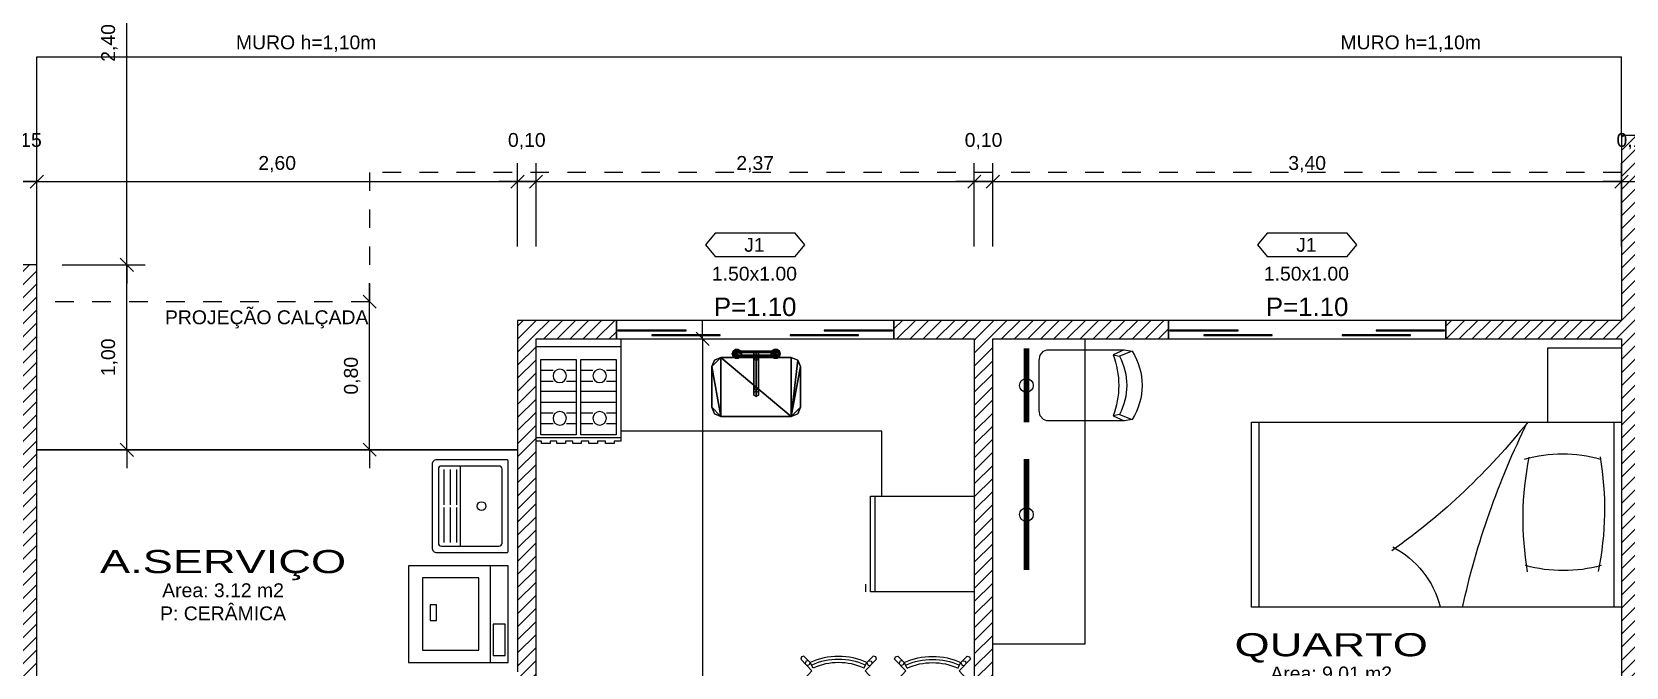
# Model space of a CAD drawing. Header units: metres. Extents: x 49 to 320, y -91 to 27.
# Drawn here: x 153.63 to 162.25, y 11.31 to 14.75 of the extents above; entities that cross this region are included whole.
import ezdxf
from ezdxf.enums import TextEntityAlignment as Align

# ---------------------------------------------------------------- set-up
doc = ezdxf.new("R2010")
doc.units = ezdxf.units.M
doc.header["$LTSCALE"] = 0.2
doc.linetypes.add('DASHED', pattern=[0.75, 0.5, -0.25])
for name, color, linetype in [('ARQ-___-___-CTA', 240, 'Continuous'), ('ARQ-___-___-LEG', 3, 'Continuous'), ('ARQ-___-___-TXT', 4, 'Continuous'), ('ARQ-___-___-VST', 9, 'Continuous'), ('ARQ-ALV', 6, 'Continuous'), ('ARQ-ALV-___-HTC', 13, 'Continuous'), ('ARQ-CXO', 2, 'Continuous'), ('ARQ-DVI', 1, 'Continuous'), ('ARQ-EQP', 24, 'Continuous'), ('ARQ-EQP-___-INT', 7, 'Continuous'), ('ARQ-MOB-___-INT', 7, 'Continuous'), ('ARQ-PIS', 2, 'Continuous')]:
    doc.layers.add(name, color=color, linetype=linetype)
doc.styles.add('REGUA100', font='arial.ttf')
doc.styles.add('REGUA60', font='arial.ttf')
doc.styles.add('REGUA80', font='arial.ttf')
doc.dimstyles.new('Active3D', dxfattribs={"dimtxt": 1.5, "dimasz": 0.01, "dimexe": 2, "dimexo": 3, "dimgap": 0.98, "dimtad": 1, "dimlfac": -1, "dimrnd": 0.005, "dimzin": 0, "dimtxsty": 'REGUA60', "dimblk": 'COTATR', "dimcen": 4, "dimdle": 4, "dimclrt": 2, "dimadec": 0, "dimazin": 0, "dimtfac": 1, "dimtmove": 2, "dimatfit": 2, "dimfxl": 1, "dimarcsym": 0})
pattern_1 = [(45, (187.28258, -1), (-0.03535534, 0.03535534), [])]

# ---------------------------------------------------------------- blocks, each defined once
blk = doc.blocks.new('EQLAV1_2')
at = {"color": 0}
blk.add_lwpolyline([(30.8, -10), (-30.8, -10), (-30.8, -73.5), (30.8, -73.5)], close=True, dxfattribs=at)
at = {"layer": 'ARQ-EQP-___-INT'}
blk.add_line((30.8, -21.3), (-30.8, -21.3), dxfattribs=at)
for points in [[(6.4, -19.6), (26.4, -19.6), (26.4, -12.1), (6.4, -12.1)], [(22.9, -64.6), (22.9, -28.8), (-23, -28.8), (-23, -64.6)], [(4, -59.7), (4, -55.7), (-6, -55.7), (-6, -59.7)]]:
    blk.add_lwpolyline(points, close=True, dxfattribs=at)
blk = doc.blocks.new('SAT13S_2')
at = {"layer": 'ARQ-EQP', "color": 0, "linetype": 'ByBlock'}
blk.add_lwpolyline([(-26.5, -48.5), (26.5, -48.5, 0.414214), (29.5, -45.5), (29.5, -1, 0.414214), (28.5, 0), (-28.5, 0, 0.414214), (-29.5, -1), (-29.5, -45.5, 0.414214)], format="xyb", close=True, dxfattribs=at)
at = {"layer": 'ARQ-EQP-___-INT'}
for points in [[(25.5, -27.7), (25.5, -6, 0.414214), (23.5, -4), (-23.5, -4, 0.414214), (-25.5, -6), (-25.5, -27.7)], [(-25.5, -27.8), (-25.5, -29.7, 0.414214), (-24.5, -30.6), (-23.2, -30.6), (23.1, -30.6), (24.5, -30.6, 0.414214), (25.5, -29.7), (25.5, -27.8)], [(-25.5, -30.5), (-25.5, -42.5, 0.414214), (-23.5, -44.5)], [(-23.5, -44.5), (23.5, -44.5, 0.414214), (25.5, -42.5), (25.5, -30.5, 0.414214)], [(-23.2, -33), (-0.9, -33, 0.414214)], [(-23.2, -37), (-0.9, -37, 0.414214)], [(0.8, -33), (23.1, -33, 0.414214)], [(0.8, -37), (23.1, -37, 0.414214)], [(-23.2, -41), (-0.9, -41, 0.414214)], [(0.8, -41), (23.1, -41, 0.414214)]]:
    blk.add_lwpolyline(points, format="xyb", dxfattribs=at)
blk.add_circle((0, -17), 2.8, dxfattribs=at)
blk = doc.blocks.new('MCCUB1_3')
at = {"color": 254}
mesh = blk.add_polyface(dxfattribs=at)
corners = [(-1.37, -30.51, 100.3), (-1.37, -30.51, 95.49), (-0.07, -31.26, 95.49), (-0.07, -31.26, 100.61), (-1.37, -29.01, 99.68), (-1.37, -29.01, 95.49), (-0.07, -28.26, 99.37), (-0.07, -28.26, 95.49), (1.23, -29.01, 99.68), (1.23, -29.01, 95.49), (1.23, -30.51, 100.3), (1.23, -30.51, 95.49), (-1.37, -27.24, 103.57), (-0.07, -27.55, 104.32), (-1.37, -26.62, 102.07), (-0.07, -26.31, 101.32), (1.23, -26.62, 102.07), (1.23, -27.24, 103.57), (-1.37, -10.62, 103.57), (-0.07, -10.31, 104.32), (-1.37, -11.24, 102.07), (-0.07, -11.55, 101.32), (1.23, -11.24, 102.07), (1.23, -10.62, 103.57), (-1.37, -7.57, 100.52), (-0.07, -7.04, 101.05), (-1.37, -8.63, 99.46), (-0.07, -9.16, 98.93), (1.23, -8.63, 99.46), (1.23, -7.57, 100.52), (-12.07, -6.6, 99.98), (-12.07, -7.35, 101.29), (11.93, -7.35, 101.29), (11.93, -6.6, 99.98), (-12.07, -7.36, 98.69), (11.93, -7.36, 98.69), (-12.07, -8.86, 98.7), (11.93, -8.86, 98.7), (-12.07, -9.6, 100), (11.93, -9.6, 100), (-12.07, -8.85, 101.29), (11.93, -8.85, 101.29), (12.46, -6.63, 106.88), (11.21, -5.72, 106.88), (9.67, -5.72, 106.88), (8.42, -6.62, 106.88), (7.93, -8.09, 106.88), (8.4, -9.56, 106.88), (9.64, -10.47, 106.88), (12.44, -9.59, 106.88), (11.19, -10.48, 106.88), (12.93, -8.12, 106.88), (12.46, -6.63, 101.88), (11.21, -5.72, 101.88), (9.67, -5.72, 101.88), (8.42, -6.62, 101.88), (7.93, -8.09, 101.88), (8.4, -9.56, 101.88), (9.64, -10.47, 101.88), (11.19, -10.48, 101.88), (12.44, -9.59, 101.88), (12.93, -8.12, 101.88), (-8.07, -8.12, 101.88), (-8.54, -6.63, 101.88), (-8.54, -6.63, 106.88), (-8.07, -8.12, 106.88), (-8.56, -9.59, 101.88), (-8.56, -9.59, 106.88), (-9.81, -10.48, 101.88), (-9.81, -10.48, 106.88), (-11.36, -10.47, 101.88), (-11.36, -10.47, 106.88), (-12.6, -9.56, 101.88), (-12.6, -9.56, 106.88), (-13.07, -8.09, 101.88), (-13.07, -8.09, 106.88), (-12.58, -6.62, 101.88), (-12.58, -6.62, 106.88), (-11.33, -5.72, 101.88), (-11.33, -5.72, 106.88), (-9.79, -5.72, 101.88), (-9.79, -5.72, 106.88)]
mesh.append_faces([[corners[k] for k in face] for face in [(30, 31, 32, 33), (34, 30, 33, 35), (36, 34, 35, 37), (38, 36, 37, 39), (40, 38, 39, 41), (31, 40, 41, 32), (52, 53, 43, 42), (53, 54, 44, 43), (54, 55, 45, 44), (55, 56, 46, 45), (56, 57, 47, 46), (57, 58, 48, 47), (58, 59, 50, 48), (59, 60, 49, 50), (60, 61, 51, 49), (61, 52, 42, 51), (62, 63, 64, 65), (66, 62, 65, 67), (68, 66, 67, 69), (70, 68, 69, 71), (72, 70, 71, 73), (74, 72, 73, 75), (76, 74, 75, 77), (78, 76, 77, 79), (80, 78, 79, 81), (63, 80, 81, 64)]], dxfattribs={"color": 254})
mesh.append_faces([[corners[k] for k in face] for face in [(32, 37, 35, 33), (49, 48, 50), (42, 49, 51), (64, 67, 65), (67, 71, 69)]], dxfattribs={"vtx0": -1, "color": 254})
mesh.append_faces([[corners[k] for k in face] for face in [(32, 39, 37), (42, 44, 45), (42, 45, 46), (42, 46, 47), (42, 47, 48), (64, 73, 71), (64, 75, 73), (64, 77, 75), (64, 79, 77)]], dxfattribs={"vtx0": -1, "vtx2": -1, "color": 254})
mesh.append_faces([[corners[k] for k in face] for face in [(24, 18, 19, 25), (26, 20, 18, 24), (27, 21, 20, 26), (28, 22, 21, 27), (29, 23, 22, 28), (25, 19, 23, 29)]], dxfattribs={"vtx1": -1, "color": 254})
mesh.append_faces([[corners[k] for k in face] for face in [(36, 38, 31)]], dxfattribs={"vtx1": -1, "vtx2": -1, "color": 254})
mesh.append_faces([[corners[k] for k in face] for face in [(12, 0, 3, 13), (14, 4, 0, 12), (15, 6, 4, 14), (16, 8, 6, 15), (17, 10, 8, 16), (13, 3, 10, 17), (18, 12, 13, 19), (20, 14, 12, 18), (21, 15, 14, 20), (22, 16, 15, 21), (23, 17, 16, 22), (19, 13, 17, 23)]], dxfattribs={"vtx1": -1, "vtx3": -1, "color": 254})
mesh.append_faces([[corners[k] for k in face] for face in [(32, 41, 39), (30, 34, 36, 31), (38, 40, 31), (42, 43, 44), (64, 81, 79)]], dxfattribs={"vtx2": -1, "color": 254})
mesh.append_faces([[corners[k] for k in face] for face in [(0, 1, 2, 3), (4, 5, 1, 0), (6, 7, 5, 4), (8, 9, 7, 6), (10, 11, 9, 8), (3, 2, 11, 10)]], dxfattribs={"vtx3": -1, "color": 254})
mesh = blk.add_polyface(dxfattribs=at)
corners = [(-24, -37, 70), (-22.54, -40.54, 70), (-19, -42, 70), (-24, -15, 70), (-22.54, -11.46, 70), (-19, -10, 70), (19, -10, 70), (19, -42, 70), (24, -15, 70), (24, -37, 70), (22.54, -40.54, 70), (22.54, -11.46, 70), (-24, -37, 85), (-22.54, -40.54, 85), (-19, -42, 85), (19, -42, 85), (22.54, -40.54, 85), (24, -37, 85), (24, -15, 85), (22.54, -11.46, 85), (19, -10, 85), (-19, -10, 85), (-22.54, -11.46, 85), (-24, -15, 85)]
mesh.append_faces([[corners[k] for k in face] for face in [(9, 7, 10), (6, 8, 11)]], dxfattribs={"vtx0": -1, "color": 254})
mesh.append_faces([[corners[k] for k in face] for face in [(0, 2, 3), (3, 2, 4), (4, 2, 5), (5, 2, 6), (8, 7, 9)]], dxfattribs={"vtx0": -1, "vtx1": -1, "color": 254})
mesh.append_faces([[corners[k] for k in face] for face in [(6, 7, 8)]], dxfattribs={"vtx0": -1, "vtx1": -1, "vtx2": -1, "color": 254})
mesh.append_faces([[corners[k] for k in face] for face in [(6, 2, 7)]], dxfattribs={"vtx0": -1, "vtx2": -1, "color": 254})
mesh.append_faces([[corners[k] for k in face] for face in [(12, 13, 0), (13, 14, 1), (14, 15, 2), (15, 16, 7), (16, 17, 10), (17, 18, 9), (18, 19, 8), (19, 20, 11), (20, 21, 6), (21, 22, 5), (22, 23, 4), (23, 12, 3)]], dxfattribs={"vtx1": -1, "color": 254})
mesh.append_faces([[corners[k] for k in face] for face in [(0, 1, 2), (13, 1, 0), (14, 2, 1), (15, 7, 2), (16, 10, 7), (17, 9, 10), (18, 8, 9), (19, 11, 8), (20, 6, 11), (21, 5, 6), (22, 4, 5), (23, 3, 4), (12, 0, 3)]], dxfattribs={"vtx2": -1, "color": 254})
blk = doc.blocks.new('EQF4B__2')
at = {"color": 0}
blk.add_lwpolyline([(25.5, -5), (-25.5, -5), (-25.5, -66.5), (-21.38, -66.5), (-21.38, -67.88), (-16.2, -67.88), (-16.2, -66.5), (-11.34, -66.5), (-11.34, -67.88), (-6.17, -67.88), (-6.17, -66.5), (-1.71, -66.5), (-1.71, -67.88), (3.46, -67.88), (3.46, -66.5), (7.78, -66.5), (7.78, -67.88), (12.95, -67.88), (12.95, -66.5), (17, -66.5), (17, -67.88), (22.17, -67.88), (22.17, -66.5), (25.5, -66.5)], close=True, dxfattribs=at)
at = {"layer": 'ARQ-EQP-___-INT'}
for p, q in [((-25.3, -9.71), (25.3, -9.71)), ((-22.6, -24.06), (-16.79, -24.06)), ((-8.71, -24.06), (-1.4, -24.06)), ((1.41, -24.06), (7.22, -24.06)), ((15.3, -24.06), (22.61, -24.06)), ((-22.6, -30.61), (-16.79, -30.61)), ((-22.6, -36.68), (-1.4, -36.68)), ((-8.71, -30.61), (-1.4, -30.61)), ((1.41, -30.61), (7.22, -30.61)), ((1.41, -36.68), (22.61, -36.68)), ((15.3, -30.61), (22.61, -30.61)), ((-22.6, -43.28), (-1.4, -43.28)), ((1.41, -43.28), (22.61, -43.28)), ((-22.6, -49.56), (-16.79, -49.56)), ((-22.6, -56.11), (-16.79, -56.11)), ((-8.71, -49.56), (-1.4, -49.56)), ((-8.71, -56.11), (-1.4, -56.11)), ((1.41, -49.56), (7.22, -49.56)), ((1.41, -56.11), (7.22, -56.11)), ((15.3, -49.56), (22.61, -49.56)), ((15.3, -56.11), (22.61, -56.11)), ((-25.3, -64.38), (25.3, -64.38))]:
    blk.add_line(p, q, dxfattribs=at)
for points in [[(-22.6, -62.6), (-1.4, -62.6), (-1.4, -17.4), (-22.6, -17.4)], [(1.41, -62.6), (22.61, -62.6), (22.61, -17.4), (1.41, -17.4)]]:
    blk.add_lwpolyline(points, close=True, dxfattribs=at)
for centre in [(-12.75, -27.25), (11.26, -27.25), (-12.75, -52.75), (11.26, -52.75)]:
    blk.add_circle(centre, 4.04, dxfattribs=at)
blk = doc.blocks.new('EQREFR22')
at = {"color": 0}
blk.add_lwpolyline([(30.5, -10), (-30.5, -10), (-30.5, -76), (30.5, -76)], close=True, dxfattribs=at)
at = {"layer": 'ARQ-EQP-___-INT'}
for p, q in [((-30.5, -73), (30.5, -73)), ((-30.5, -79), (-25.5, -79))]:
    blk.add_line(p, q, dxfattribs=at)
blk = doc.blocks.new('MBCAD4_2')
at = {"color": 0}
blk.add_lwpolyline([(0, 49.7, 0.106639), (-19.2, 45.5), (-23.5, 49.9), (-25.1, 49.4), (-25.6, 47.8), (-18, 39.9), (-22.5, 34.9), (-22.5, 7.9, 0.159591), (-21, 3.3), (-23.5, 0.8), (-23, -0.8), (-21.3, -1.3), (-19, 1.2, 0.162734), (-14.5, -0.1), (0, -0.1), (14.5, -0.1, 0.162734), (19, 1.2), (21.3, -1.3), (23, -0.8), (23.5, 0.8), (21, 3.3, 0.159591), (22.5, 7.9), (22.5, 34.9), (18, 39.9), (25.6, 47.8), (25.1, 49.4), (23.5, 49.9), (19.2, 45.5, 0.106639), (0, 49.7)], format="xyb", dxfattribs=at)
at = {"layer": 'ARQ-MOB-___-INT'}
for p, q in [((-17.2, 41.8), (-19.2, 45.5)), ((17.2, 41.8), (19.2, 45.5)), ((-19, 1.2), (-21, 3.3)), ((19, 1.2), (21, 3.3))]:
    blk.add_line(p, q, dxfattribs=at)
for points in [[(-20.5, 46.8), (-22.2, 46.4), (-22.6, 44.7)], [(-19.2, 45.3), (-20, 43.7), (-21.7, 43.6)], [(19.2, 45.3), (20, 43.7), (21.7, 43.6)], [(20.5, 46.8), (22.2, 46.4), (22.6, 44.7)]]:
    blk.add_lwpolyline(points, dxfattribs=at)
for radius in [43.9, 41.7]:
    blk.add_arc((0, 3.8), radius, 65.5712, 114.3973, dxfattribs=at)
blk = doc.blocks.new('MDCSOL_2')
at = {"color": 0}
blk.add_lwpolyline([(100, 0), (0, 0), (0, -200), (100, -200)], close=True, dxfattribs=at)
at = {"layer": 'ARQ-MOB-___-INT'}
for p, q in [((0, -4), (100, -4)), ((0, -196), (100, -196))]:
    blk.add_line(p, q, dxfattribs=at)
for centre, radius, start, end in [((52.86, -178.03), 168.83, 80.35079, 101.47507), ((96.47, -31.45), 76.8, 164.48595, 195.51405), ((5.99, -31.87), 76.8, 344.48595, 15.51405), ((-91.71, 334.65), 430.43, 282.25998, 296.44404), ((47.8, 115.62), 168.83, 260.21125, 281.33553), ((323.63, -332.25), 359.55, 128.46696, 144.62757), ((-11.98, -146.66), 50.03, 27.33297, 76.02563)]:
    blk.add_arc(centre, radius, start, end, dxfattribs=at)
blk = doc.blocks.new('MEAM___2')
at = {"color": 0}
blk.add_lwpolyline([(24, 28), (23, 33.4, 0.289108), (-23, 33.4), (-24, 28), (-24, -24.4), (-23.1, -26.5), (-20.5, -28.8), (-16.9, -29.5), (16.9, -29.5), (20.5, -28.8), (23.1, -26.5), (24, -24.4)], format="xyb", close=True, dxfattribs=at)
at = {"layer": 'ARQ-MOB-___-INT'}
for p, q in [((-19.7, 24.7), (-20.7, 20.4)), ((20.7, 20.4), (19.7, 24.7))]:
    blk.add_line(p, q, dxfattribs=at)
for points in [[(23, 33.4), (19.7, 24.7, 0.252581), (-19.7, 24.7), (-23, 33.4)], [(24, 28), (20.7, 20.4, 0.187405), (-20.7, 20.4), (-24, 28)]]:
    blk.add_lwpolyline(points, format="xyb", dxfattribs=at)
blk = doc.blocks.new('MECAD4_2')
at = {"color": 0}
blk.add_blockref('MEAM___2', (0, 0), dxfattribs=at)
blk = doc.blocks.new('IndEsq1')
blk.add_lwpolyline([(-4.32, 0.44), (4.32, 0.44), (5.38, 1.7), (4.32, 2.96), (-4.32, 2.96), (-5.38, 1.7)], close=True)
at = {"color": 0, "style": 'REGUA60', "width": 1.4}
for tag, p in [('CODESQUAD', (-0.08, 0.95)), ('DIMESQUAD', (-0.08, -2.17))]:
    blk.add_attdef(tag, text='', height=1.5, dxfattribs=at).set_placement(p, align=Align.CENTER)
at = {"color": 0, "style": 'REGUA60', "width": 1.4, "flags": 9}
blk.add_attdef('PEITORIL', text='', height=1.5, dxfattribs=at).set_placement((0.22, -4.49), align=Align.CENTER)
at = {"style": 'REGUA60', "width": 1.4, "flags": 9}
blk.add_attdef('LOCAL', text='', height=1.5, dxfattribs=at).set_placement((-0.08, -6.56), align=Align.CENTER)
blk = doc.blocks.new('IndUni1')
at = {"color": 4, "style": 'REGUA100', "width": 1.4, "flags": 8}
blk.add_attdef('NOME1', text='', height=2.5, dxfattribs=at).set_placement((0.24, 2.99), align=Align.CENTER)
at = {"color": 4, "style": 'REGUA100', "width": 1.4}
blk.add_attdef('NOME2', text='', height=2.5, dxfattribs=at).set_placement((0.24, -0.22), align=Align.CENTER)
at = {"color": 0, "style": 'REGUA60', "width": 1.4}
for tag, p in [('AREA', (0.24, -2.82)), ('PERIM', (0.24, -5.32)), ('PISO', (0.24, -7.82)), ('PAREDE', (0.24, -10.32)), ('TETO', (0.24, -12.82))]:
    blk.add_attdef(tag, text='', height=1.5, dxfattribs=at).set_placement(p, align=Align.CENTER)
blk = doc.blocks.new('COTATR')
at = {"color": 6}
blk.add_line((-71, -71), (71, 71), dxfattribs=at)
at = {"color": 0, "linetype": 'ByBlock'}
blk.add_line((0, 0), (200, 0), dxfattribs=at)
blk = doc.blocks.new('*D69')
at = {"layer": 'ARQ-___-___-CTA', "color": 0, "lineweight": -2, "transparency": 16777216}
for p, q in [((153.6539, 13.586), (153.6539, 14.036)), ((153.5044, 13.936), (153.6534, 13.936))]:
    blk.add_line(p, q, dxfattribs=at)
at = {"layer": 'Defpoints', "color": 0, "transparency": 16777216}
for p in [(153.6539, 13.936), (153.5039, 13.436), (153.6539, 13.436)]:
    blk.add_point(p, dxfattribs=at)
at = {"layer": 'ARQ-___-___-CTA', "color": 0, "lineweight": -2, "transparency": 16777216, "xscale": 0.0005, "yscale": 0.0005, "zscale": 0.0005, "rotation": 180}
blk.add_blockref('COTATR', (153.5039, 13.936), dxfattribs=at)
at = {"layer": 'ARQ-___-___-CTA', "color": 0, "lineweight": -2, "transparency": 16777216, "xscale": 0.0005, "yscale": 0.0005, "zscale": 0.0005}
blk.add_blockref('COTATR', (153.6539, 13.936), dxfattribs=at)
at = {"layer": 'ARQ-___-___-CTA', "color": 2, "transparency": 16777216, "insert": (153.5789, 14.1546), "char_height": 0.075, "attachment_point": 5, "style": 'REGUA60'}
blk.add_mtext('0,15', dxfattribs=at)
blk = doc.blocks.new('*D70')
at = {"layer": 'ARQ-___-___-CTA', "color": 0, "lineweight": -2, "transparency": 16777216}
for p, q in [((156.2539, 13.586), (156.2539, 14.036)), ((153.6544, 13.936), (156.2534, 13.936))]:
    blk.add_line(p, q, dxfattribs=at)
at = {"layer": 'Defpoints', "color": 0, "transparency": 16777216}
for p in [(156.2539, 13.936), (153.6539, 13.436), (156.2539, 13.436)]:
    blk.add_point(p, dxfattribs=at)
at = {"layer": 'ARQ-___-___-CTA', "color": 0, "lineweight": -2, "transparency": 16777216, "xscale": 0.0005, "yscale": 0.0005, "zscale": 0.0005, "rotation": 180}
blk.add_blockref('COTATR', (153.6539, 13.936), dxfattribs=at)
at = {"layer": 'ARQ-___-___-CTA', "color": 0, "lineweight": -2, "transparency": 16777216, "xscale": 0.0005, "yscale": 0.0005, "zscale": 0.0005}
blk.add_blockref('COTATR', (156.2539, 13.936), dxfattribs=at)
at = {"layer": 'ARQ-___-___-CTA', "color": 2, "transparency": 16777216, "insert": (154.9539, 14.0301), "char_height": 0.075, "attachment_point": 5, "style": 'REGUA60'}
blk.add_mtext('2,60', dxfattribs=at)
blk = doc.blocks.new('*D71')
at = {"layer": 'ARQ-___-___-CTA', "color": 0, "lineweight": -2, "transparency": 16777216}
for p, q in [((156.3539, 13.586), (156.3539, 14.036)), ((156.2544, 13.936), (156.3534, 13.936))]:
    blk.add_line(p, q, dxfattribs=at)
at = {"layer": 'Defpoints', "color": 0, "transparency": 16777216}
for p in [(156.3539, 13.936), (156.2539, 13.436), (156.3539, 13.436)]:
    blk.add_point(p, dxfattribs=at)
at = {"layer": 'ARQ-___-___-CTA', "color": 0, "lineweight": -2, "transparency": 16777216, "xscale": 0.0005, "yscale": 0.0005, "zscale": 0.0005, "rotation": 180}
blk.add_blockref('COTATR', (156.2539, 13.936), dxfattribs=at)
at = {"layer": 'ARQ-___-___-CTA', "color": 0, "lineweight": -2, "transparency": 16777216, "xscale": 0.0005, "yscale": 0.0005, "zscale": 0.0005}
blk.add_blockref('COTATR', (156.3539, 13.936), dxfattribs=at)
at = {"layer": 'ARQ-___-___-CTA', "color": 2, "transparency": 16777216, "insert": (156.3039, 14.1546), "char_height": 0.075, "attachment_point": 5, "style": 'REGUA60'}
blk.add_mtext('0,10', dxfattribs=at)
blk = doc.blocks.new('*D72')
at = {"layer": 'ARQ-___-___-CTA', "color": 0, "lineweight": -2, "transparency": 16777216}
for p, q in [((158.7239, 13.586), (158.7239, 14.036)), ((156.3544, 13.936), (158.7234, 13.936))]:
    blk.add_line(p, q, dxfattribs=at)
at = {"layer": 'Defpoints', "color": 0, "transparency": 16777216}
for p in [(158.7239, 13.936), (156.3539, 13.436), (158.7239, 13.436)]:
    blk.add_point(p, dxfattribs=at)
at = {"layer": 'ARQ-___-___-CTA', "color": 0, "lineweight": -2, "transparency": 16777216, "xscale": 0.0005, "yscale": 0.0005, "zscale": 0.0005, "rotation": 180}
blk.add_blockref('COTATR', (156.3539, 13.936), dxfattribs=at)
at = {"layer": 'ARQ-___-___-CTA', "color": 0, "lineweight": -2, "transparency": 16777216, "xscale": 0.0005, "yscale": 0.0005, "zscale": 0.0005}
blk.add_blockref('COTATR', (158.7239, 13.936), dxfattribs=at)
at = {"layer": 'ARQ-___-___-CTA', "color": 2, "transparency": 16777216, "insert": (157.5389, 14.0301), "char_height": 0.075, "attachment_point": 5, "style": 'REGUA60'}
blk.add_mtext('2,37', dxfattribs=at)
blk = doc.blocks.new('*D73')
at = {"layer": 'ARQ-___-___-CTA', "color": 0, "lineweight": -2, "transparency": 16777216}
for p, q in [((158.8239, 13.586), (158.8239, 14.036)), ((158.7244, 13.936), (158.8234, 13.936))]:
    blk.add_line(p, q, dxfattribs=at)
at = {"layer": 'Defpoints', "color": 0, "transparency": 16777216}
for p in [(158.8239, 13.936), (158.7239, 13.436), (158.8239, 13.436)]:
    blk.add_point(p, dxfattribs=at)
at = {"layer": 'ARQ-___-___-CTA', "color": 0, "lineweight": -2, "transparency": 16777216, "xscale": 0.0005, "yscale": 0.0005, "zscale": 0.0005, "rotation": 180}
blk.add_blockref('COTATR', (158.7239, 13.936), dxfattribs=at)
at = {"layer": 'ARQ-___-___-CTA', "color": 0, "lineweight": -2, "transparency": 16777216, "xscale": 0.0005, "yscale": 0.0005, "zscale": 0.0005}
blk.add_blockref('COTATR', (158.8239, 13.936), dxfattribs=at)
at = {"layer": 'ARQ-___-___-CTA', "color": 2, "transparency": 16777216, "insert": (158.7739, 14.1546), "char_height": 0.075, "attachment_point": 5, "style": 'REGUA60'}
blk.add_mtext('0,10', dxfattribs=at)
blk = doc.blocks.new('*D74')
at = {"layer": 'ARQ-___-___-CTA', "color": 0, "lineweight": -2, "transparency": 16777216}
for p, q in [((162.2239, 13.586), (162.2239, 14.036)), ((158.8244, 13.936), (162.2234, 13.936))]:
    blk.add_line(p, q, dxfattribs=at)
at = {"layer": 'Defpoints', "color": 0, "transparency": 16777216}
for p in [(162.2239, 13.936), (158.8239, 13.436), (162.2239, 13.436)]:
    blk.add_point(p, dxfattribs=at)
at = {"layer": 'ARQ-___-___-CTA', "color": 0, "lineweight": -2, "transparency": 16777216, "xscale": 0.0005, "yscale": 0.0005, "zscale": 0.0005, "rotation": 180}
blk.add_blockref('COTATR', (158.8239, 13.936), dxfattribs=at)
at = {"layer": 'ARQ-___-___-CTA', "color": 0, "lineweight": -2, "transparency": 16777216, "xscale": 0.0005, "yscale": 0.0005, "zscale": 0.0005}
blk.add_blockref('COTATR', (162.2239, 13.936), dxfattribs=at)
at = {"layer": 'ARQ-___-___-CTA', "color": 2, "transparency": 16777216, "insert": (160.5239, 14.0301), "char_height": 0.075, "attachment_point": 5, "style": 'REGUA60'}
blk.add_mtext('3,40', dxfattribs=at)
blk = doc.blocks.new('*D75')
at = {"layer": 'ARQ-___-___-CTA', "color": 0, "lineweight": -2, "transparency": 16777216}
for p, q in [((162.3739, 13.586), (162.3739, 14.036)), ((162.2244, 13.936), (162.3734, 13.936))]:
    blk.add_line(p, q, dxfattribs=at)
at = {"layer": 'Defpoints', "color": 0, "transparency": 16777216}
for p in [(162.3739, 13.936), (162.2239, 13.436), (162.3739, 13.436)]:
    blk.add_point(p, dxfattribs=at)
at = {"layer": 'ARQ-___-___-CTA', "color": 0, "lineweight": -2, "transparency": 16777216, "xscale": 0.0005, "yscale": 0.0005, "zscale": 0.0005, "rotation": 180}
blk.add_blockref('COTATR', (162.2239, 13.936), dxfattribs=at)
at = {"layer": 'ARQ-___-___-CTA', "color": 0, "lineweight": -2, "transparency": 16777216, "xscale": 0.0005, "yscale": 0.0005, "zscale": 0.0005}
blk.add_blockref('COTATR', (162.3739, 13.936), dxfattribs=at)
at = {"layer": 'ARQ-___-___-CTA', "color": 2, "transparency": 16777216, "insert": (162.2989, 14.1546), "char_height": 0.075, "attachment_point": 5, "style": 'REGUA60'}
blk.add_mtext('0,15', dxfattribs=at)
blk = doc.blocks.new('*D182')
at = {"layer": 'ARQ-___-___-CTA', "color": 0, "lineweight": -2, "transparency": 16777216}
for p, q in [((153.7907, 13.486), (154.2407, 13.486)), ((154.1407, 12.4865), (154.1407, 13.4855)), ((153.7907, 12.486), (154.2407, 12.486))]:
    blk.add_line(p, q, dxfattribs=at)
at = {"layer": 'Defpoints', "color": 0, "transparency": 16777216}
for p in [(153.6407, 13.486), (154.1407, 13.486), (153.6407, 12.486)]:
    blk.add_point(p, dxfattribs=at)
at = {"layer": 'ARQ-___-___-CTA', "color": 0, "lineweight": -2, "transparency": 16777216, "xscale": 0.0005, "yscale": 0.0005, "zscale": 0.0005}
for p, rotation in [((154.1407, 13.486), 90), ((154.1407, 12.486), 270)]:
    blk.add_blockref('COTATR', p, dxfattribs=dict(at, rotation=rotation))
at = {"layer": 'ARQ-___-___-CTA', "color": 2, "transparency": 16777216, "insert": (154.0466, 12.986), "char_height": 0.075, "attachment_point": 5, "rotation": 90, "style": 'REGUA60'}
blk.add_mtext('1,00', dxfattribs=at)
blk = doc.blocks.new('*D183')
at = {"layer": 'ARQ-___-___-CTA', "color": 0, "lineweight": -2, "transparency": 16777216}
for p, q in [((153.7907, 15.886), (154.2407, 15.886)), ((154.1407, 13.4865), (154.1407, 15.8855))]:
    blk.add_line(p, q, dxfattribs=at)
at = {"layer": 'Defpoints', "color": 0, "transparency": 16777216}
for p in [(153.6407, 15.886), (154.1407, 15.886), (153.6407, 13.486)]:
    blk.add_point(p, dxfattribs=at)
at = {"layer": 'ARQ-___-___-CTA', "color": 0, "lineweight": -2, "transparency": 16777216, "xscale": 0.0005, "yscale": 0.0005, "zscale": 0.0005}
for p, rotation in [((154.1407, 15.886), 90), ((154.1407, 13.486), 270)]:
    blk.add_blockref('COTATR', p, dxfattribs=dict(at, rotation=rotation))
at = {"layer": 'ARQ-___-___-CTA', "color": 2, "transparency": 16777216, "insert": (154.0466, 14.686), "char_height": 0.075, "attachment_point": 5, "rotation": 90, "style": 'REGUA60'}
blk.add_mtext('2,40', dxfattribs=at)
blk = doc.blocks.new('*D186')
at = {"layer": 'ARQ-___-___-CTA', "color": 0, "lineweight": -2, "transparency": 16777216}
for p, q in [((156.9047, 13.086), (157.3547, 13.086)), ((157.2547, 13.0855), (157.2547, 10.2315)), ((157.2547, 6.2865), (157.2547, 9.9386)), ((156.9047, 6.286), (157.3547, 6.286))]:
    blk.add_line(p, q, dxfattribs=at)
at = {"layer": 'Defpoints', "color": 0, "transparency": 16777216}
for p in [(156.7547, 13.086), (157.2547, 13.086), (156.7547, 6.286)]:
    blk.add_point(p, dxfattribs=at)
at = {"layer": 'ARQ-___-___-CTA', "color": 0, "lineweight": -2, "transparency": 16777216, "xscale": 0.0005, "yscale": 0.0005, "zscale": 0.0005}
for p, rotation in [((157.2547, 13.086), 90), ((157.2547, 6.286), 270)]:
    blk.add_blockref('COTATR', p, dxfattribs=dict(at, rotation=rotation))
at = {"layer": 'ARQ-___-___-CTA', "color": 2, "transparency": 16777216, "insert": (157.2547, 10.0851), "char_height": 0.075, "attachment_point": 5, "rotation": 90, "style": 'REGUA60'}
blk.add_mtext('6,80', dxfattribs=at)

msp = doc.modelspace()

# ---------------------------------------------------------------- hatches: boundary and pattern name
at = {"layer": 'ARQ-ALV-___-HTC'}
h = msp.add_hatch(dxfattribs=at)
h.set_pattern_fill('_U', color=256, scale=0.05, angle=45, style=0, pattern_type=0)
h.set_pattern_definition(pattern_1)
h.paths.add_polyline_path([(162.3739, 5.186), (162.3739, 14.186), (162.2239, 14.186), (162.2239, 5.186)])
h = msp.add_hatch(dxfattribs=at)
h.set_pattern_fill('_U', color=256, scale=0.05, angle=45, style=0, pattern_type=0)
h.set_pattern_definition(pattern_1)
h.paths.add_polyline_path([(153.6539, 5.186), (153.6539, 13.486), (153.5039, 13.486), (153.5039, 5.186)])
h = msp.add_hatch(dxfattribs=at)
h.set_pattern_fill('_U', color=256, scale=0.05, angle=45, style=0, pattern_type=0)
h.set_pattern_definition(pattern_1)
h.paths.add_polyline_path([(156.2539, 7.266), (156.3539, 7.266), (156.3539, 10.206), (156.2539, 10.206)])
h.paths.add_polyline_path([(156.3539, 11.086), (156.3539, 13.086), (156.2539, 13.186), (156.2539, 11.086)])
h.paths.add_polyline_path([(156.2539, 6.386), (156.2539, 6.186), (156.3539, 6.286), (156.3539, 6.386)])
h = msp.add_hatch(dxfattribs=at)
h.set_pattern_fill('_U', color=256, scale=0.05, angle=45, style=0, pattern_type=0)
h.set_pattern_definition(pattern_1)
h.paths.add_polyline_path([(161.2739, 13.086), (162.2239, 13.086), (162.2239, 13.186), (161.2739, 13.186)])
h.paths.add_polyline_path([(159.7739, 13.086), (159.7739, 13.186), (158.2889, 13.186), (158.2889, 13.086)])
h.paths.add_polyline_path([(156.7889, 13.086), (156.7889, 13.186), (156.2539, 13.186), (156.3539, 13.086)])
h = msp.add_hatch(dxfattribs=at)
h.set_pattern_fill('_U', color=256, scale=0.05, angle=45, style=0, pattern_type=0)
h.set_pattern_definition(pattern_1)
h.paths.add_polyline_path([(158.8239, 6.286), (158.8239, 9.246), (158.7239, 9.246), (158.7239, 6.286)])
h.paths.add_polyline_path([(158.7239, 13.086), (158.7239, 10.126), (158.8239, 10.126), (158.8239, 13.086)])

# ---------------------------------------------------------------- linework, layer by layer
at = {"layer": 'ARQ-___-___-CTA'}
msp.add_line((155.4539, 12.487), (155.4539, 13.286), dxfattribs=at)
at = {"layer": 'ARQ-___-___-VST'}
for p, q in [((153.6539, 13.486), (153.6539, 14.611)), ((153.6539, 14.611), (162.2239, 14.611)), ((162.2239, 14.186), (162.2239, 14.611)), ((158.2879, 13.186), (156.7899, 13.186)), ((161.2729, 13.186), (159.7749, 13.186)), ((156.7899, 13.086), (158.2879, 13.086)), ((159.3239, 11.436), (159.3239, 13.086)), ((159.7749, 13.086), (161.2729, 13.086)), ((162.2239, 13.036), (161.8239, 13.036)), ((161.8239, 13.036), (161.8239, 12.636)), ((158.2239, 12.586), (156.8129, 12.586)), ((158.2239, 12.236), (158.2239, 12.586)), ((158.8239, 11.436), (159.3239, 11.436))]:
    msp.add_line(p, q, dxfattribs=at)
at = {"layer": 'ARQ-___-___-VST', "linetype": 'DASHED'}
for p, q in [((162.2239, 13.986), (155.4539, 13.986)), ((155.4539, 13.986), (155.4539, 13.286)), ((155.4539, 13.286), (153.6539, 13.286))]:
    msp.add_line(p, q, dxfattribs=at)
at = {"layer": 'ARQ-___-___-VST', "const_width": 0.03}
for points in [[(159.0058, 12.6339), (159.0058, 13.0339)], [(159.0058, 12.136), (159.0058, 12.436), (159.0058, 11.836)]]:
    msp.add_lwpolyline(points, dxfattribs=at)
at = {"layer": 'ARQ-___-___-VST'}
for centre in [(159.0058, 12.8339), (159.0058, 12.136)]:
    msp.add_circle(centre, 0.0372, dxfattribs=at)
at = {"layer": 'ARQ-ALV'}
for p, q in [((162.2239, 14.186), (162.2239, 13.186)), ((162.3739, 14.186), (162.2239, 14.186)), ((153.6539, 13.486), (153.5039, 13.486)), ((153.6539, 5.186), (153.6539, 13.486)), ((156.2539, 13.186), (156.2539, 11.286)), ((156.7889, 13.186), (156.2539, 13.186)), ((156.7889, 13.086), (156.7889, 13.186)), ((158.2889, 13.186), (158.2889, 13.086)), ((159.7739, 13.186), (158.2889, 13.186)), ((159.7739, 13.086), (159.7739, 13.186)), ((161.2739, 13.186), (161.2739, 13.086)), ((162.2239, 13.186), (161.2739, 13.186)), ((156.3539, 11.086), (156.3539, 13.086)), ((156.3539, 13.086), (156.7889, 13.086)), ((158.2889, 13.086), (158.7239, 13.086)), ((158.7239, 13.086), (158.7239, 10.126)), ((158.8239, 10.436), (158.8239, 13.086)), ((158.8239, 13.086), (159.7739, 13.086)), ((161.2739, 13.086), (162.2239, 13.086)), ((162.2239, 13.086), (162.2239, 10.436))]:
    msp.add_line(p, q, dxfattribs=at)
at = {"layer": 'ARQ-CXO'}
for p, q in [((156.7899, 13.186), (156.7889, 13.186)), ((156.7889, 13.186), (156.7889, 13.086)), ((156.7899, 13.086), (156.7899, 13.186)), ((158.2889, 13.186), (158.2879, 13.186)), ((158.2879, 13.186), (158.2879, 13.086)), ((158.2889, 13.086), (158.2889, 13.186)), ((159.7749, 13.186), (159.7739, 13.186)), ((159.7739, 13.186), (159.7739, 13.086)), ((159.7749, 13.086), (159.7749, 13.186)), ((161.2739, 13.186), (161.2729, 13.186)), ((161.2729, 13.186), (161.2729, 13.086)), ((161.2739, 13.086), (161.2739, 13.186)), ((156.7889, 13.086), (156.7899, 13.086)), ((158.2879, 13.086), (158.2889, 13.086)), ((159.7739, 13.086), (159.7749, 13.086)), ((161.2729, 13.086), (161.2739, 13.086))]:
    msp.add_line(p, q, dxfattribs=at)
at = {"layer": 'ARQ-DVI'}
for p, q in [((157.1651, 13.1335), (156.7959, 13.1335)), ((156.7959, 13.1335), (156.7959, 13.1285)), ((156.7959, 13.1285), (157.1651, 13.1285)), ((157.3498, 13.1085), (156.9805, 13.1085)), ((156.9805, 13.1085), (156.9805, 13.1035)), ((157.1651, 13.1285), (157.1651, 13.1335)), ((157.3498, 13.1035), (157.3498, 13.1085)), ((158.0973, 13.1085), (157.728, 13.1085)), ((157.728, 13.1085), (157.728, 13.1035)), ((158.2819, 13.1335), (157.9126, 13.1335)), ((157.9126, 13.1335), (157.9126, 13.1285)), ((157.9126, 13.1285), (158.2819, 13.1285)), ((158.0973, 13.1035), (158.0973, 13.1085)), ((158.2819, 13.1285), (158.2819, 13.1335)), ((160.1501, 13.1335), (159.7809, 13.1335)), ((159.7809, 13.1335), (159.7809, 13.1285)), ((159.7809, 13.1285), (160.1501, 13.1285)), ((160.3348, 13.1085), (159.9655, 13.1085)), ((159.9655, 13.1085), (159.9655, 13.1035)), ((160.1501, 13.1285), (160.1501, 13.1335)), ((160.3348, 13.1035), (160.3348, 13.1085)), ((161.0823, 13.1085), (160.713, 13.1085)), ((160.713, 13.1085), (160.713, 13.1035)), ((161.2669, 13.1335), (160.8976, 13.1335)), ((160.8976, 13.1335), (160.8976, 13.1285)), ((160.8976, 13.1285), (161.2669, 13.1285)), ((161.0823, 13.1035), (161.0823, 13.1085)), ((161.2669, 13.1285), (161.2669, 13.1335)), ((156.9805, 13.1035), (157.3498, 13.1035)), ((157.728, 13.1035), (158.0973, 13.1035)), ((159.9655, 13.1035), (160.3348, 13.1035)), ((160.713, 13.1035), (161.0823, 13.1035))]:
    msp.add_line(p, q, dxfattribs=at)
at = {"layer": 'ARQ-PIS'}
for p, q in [((156.2539, 12.486), (153.6539, 12.486)), ((153.6539, 12.486), (156.2539, 12.486))]:
    msp.add_line(p, q, dxfattribs=at)

# ---------------------------------------------------------------- block references
at = {"layer": 'ARQ-___-___-CTA', "xscale": 0.0005, "yscale": 0.0005, "zscale": 0.0005}
for p, rotation in [((155.4539, 13.2865), 90), ((155.4539, 12.4865), 270)]:
    msp.add_blockref('COTATR', p, dxfattribs=dict(at, rotation=rotation))
at = {"layer": 'ARQ-___-___-LEG'}
ref = msp.add_blockref('IndEsq1', (157.5389, 13.5094), dxfattribs=dict(at, xscale=0.05, yscale=0.05, zscale=0.05))
ref.add_attrib('CODESQUAD', 'J1', dxfattribs={"layer": '0', "color": 0, "height": 0.075, "style": 'REGUA60'}).set_placement((157.5349, 13.5569), align=Align.CENTER)
ref.add_attrib('DIMESQUAD', '1.50x1.00', dxfattribs={"layer": '0', "color": 0, "height": 0.075, "style": 'REGUA60'}).set_placement((157.5349, 13.4009), align=Align.CENTER)
ref = msp.add_blockref('IndEsq1', (160.5239, 13.5094), dxfattribs=dict(at, xscale=0.05, yscale=0.05, zscale=0.05))
ref.add_attrib('CODESQUAD', 'J1', dxfattribs={"layer": '0', "color": 0, "height": 0.075, "style": 'REGUA60'}).set_placement((160.5199, 13.5569), align=Align.CENTER)
ref.add_attrib('DIMESQUAD', '1.50x1.00', dxfattribs={"layer": '0', "color": 0, "height": 0.075, "style": 'REGUA60'}).set_placement((160.5199, 13.4009), align=Align.CENTER)
at = {"layer": 'ARQ-___-___-TXT'}
ref = msp.add_blockref('IndUni1', (154.6494, 11.8302), dxfattribs=dict(at, xscale=0.05, yscale=0.05, zscale=0.05))
ref.add_attrib('NOME2', 'A.SERVIÇO', dxfattribs={"layer": '0', "color": 4, "height": 0.125, "style": 'REGUA100', "width": 1.4}).set_placement((154.6613, 11.8192), align=Align.CENTER)
ref.add_attrib('AREA', 'Area: 3.12 m2', dxfattribs={"layer": '0', "color": 0, "height": 0.075, "style": 'REGUA60'}).set_placement((154.6613, 11.689), align=Align.CENTER)
ref.add_attrib('PERIM', 'P: CERÂMICA', dxfattribs={"layer": '0', "color": 0, "height": 0.075, "style": 'REGUA60'}).set_placement((154.6613, 11.564), align=Align.CENTER)
ref = msp.add_blockref('IndUni1', (160.6422, 11.3805), dxfattribs=dict(at, xscale=0.05, yscale=0.05, zscale=0.05))
ref.add_attrib('NOME2', 'QUARTO', dxfattribs={"layer": '0', "color": 4, "height": 0.125, "style": 'REGUA100', "width": 1.4}).set_placement((160.6541, 11.3695), align=Align.CENTER)
ref.add_attrib('AREA', 'Area: 9.01 m2', dxfattribs={"layer": '0', "color": 0, "height": 0.075, "style": 'REGUA60'}).set_placement((160.6541, 11.2393), align=Align.CENTER)
ref.add_attrib('PERIM', 'P: CERÂMICA', dxfattribs={"layer": '0', "color": 0, "height": 0.075, "style": 'REGUA60'}).set_placement((160.6541, 11.1143), align=Align.CENTER)
at = {"layer": 'ARQ-___-___-VST'}
for name, p, xscale, yscale, zscale in [('EQF4B__2', (156.5834, 13.131), -0.009000000000000001, 0.009000000000000001, 0.009000000000000001), ('MCCUB1_3', (157.5439, 13.086), -0.01, 0.01, 0.01), ('MBCAD4_2', (157.9898, 10.9714), 0.008, 0.008, 0.008), ('MBCAD4_2', (158.498, 10.9714), -0.008, 0.008, 0.008)]:
    msp.add_blockref(name, p, dxfattribs=dict(at, xscale=xscale, yscale=yscale, zscale=zscale))
at = {"layer": 'ARQ-___-___-VST', "rotation": 270}
for name, p, xscale, yscale, zscale in [('MECAD4_2', (159.3109, 12.8345), -0.008, 0.008, 0.008), ('MDCSOL_2', (162.2239, 11.636), -0.01, 0.01, 0.01), ('SAT13S_2', (156.2039, 12.1816), 0.0085, 0.0085, 0.0085), ('EQREFR22', (158.8089, 11.9768), -0.0085, 0.0085, 0.0085), ('EQLAV1_2', (156.2889, 11.5974), 0.0085, 0.0085, 0.0085)]:
    msp.add_blockref(name, p, dxfattribs=dict(at, xscale=xscale, yscale=yscale, zscale=zscale))

# ---------------------------------------------------------------- texts
at = {"layer": 'ARQ-___-___-CTA', "color": 2, "insert": (155.3598, 12.8865), "char_height": 0.075, "attachment_point": 5, "rotation": 90, "style": 'REGUA60'}
msp.add_mtext('0,80', dxfattribs=at)
at = {"layer": 'ARQ-___-___-LEG', "style": 'REGUA60'}
for s, p in [('MURO h=1,10m', (154.7309, 14.6516)), ('MURO h=1,10m', (160.7042, 14.6516)), ('PROJEÇÃO CALÇADA', (154.347, 13.1652))]:
    msp.add_text(s, height=0.075, dxfattribs=at).set_placement(p)
at = {"layer": 'ARQ-___-___-LEG', "style": 'REGUA80'}
for p in [(157.5389, 13.2594), (160.5239, 13.2594)]:
    msp.add_text('P=1.10', height=0.1, dxfattribs=at).set_placement(p, align=Align.MIDDLE)

# ---------------------------------------------------------------- dimensions: what is measured, and where the dimension line sits
at = {"layer": 'ARQ-___-___-CTA'}
for base, p1, p2, override, picture, middle in [((154.1407, 15.886), (153.6407, 13.486), (153.6407, 15.886), {"dimscale": 0.05, "dimse1": 1}, '*D183', (154.0466, 14.686)), ((154.1407, 13.486), (153.6407, 12.486), (153.6407, 13.486), {"dimscale": 0.05}, '*D182', (154.0466, 12.986))]:
    dim = msp.add_linear_dim(base=base, p1=p1, p2=p2, angle=90, dimstyle='Active3D', override=override, dxfattribs=at)
    dim.commit()
    dim.dimension.update_dxf_attribs({"geometry": picture, "text_midpoint": middle})
for base, p1, p2, picture, middle in [((153.6539, 13.936), (153.5039, 13.436), (153.6539, 13.436), '*D69', (153.5789, 14.1546)), ((156.3539, 13.936), (156.2539, 13.436), (156.3539, 13.436), '*D71', (156.3039, 14.1546)), ((158.8239, 13.936), (158.7239, 13.436), (158.8239, 13.436), '*D73', (158.7739, 14.1546)), ((162.3739, 13.936), (162.2239, 13.436), (162.3739, 13.436), '*D75', (162.2989, 14.1546)), ((156.2539, 13.936), (153.6539, 13.436), (156.2539, 13.436), '*D70', (154.9539, 14.0301)), ((158.7239, 13.936), (156.3539, 13.436), (158.7239, 13.436), '*D72', (157.5389, 14.0301)), ((162.2239, 13.936), (158.8239, 13.436), (162.2239, 13.436), '*D74', (160.5239, 14.0301))]:
    dim = msp.add_linear_dim(base=base, p1=p1, p2=p2, dimstyle='Active3D', override={"dimscale": 0.05, "dimse1": 1}, dxfattribs=at)
    dim.commit()
    dim.dimension.update_dxf_attribs({"geometry": picture, "text_midpoint": middle})
dim = msp.add_linear_dim(base=(157.2547, 13.086), p1=(156.7547, 6.286), p2=(156.7547, 13.086), angle=90, dimstyle='Active3D', override={"dimscale": 0.05}, dxfattribs=at)
dim.commit()
dim.dimension.update_dxf_attribs({"geometry": '*D186', "text_midpoint": (157.2547, 10.0851), "dimtype": 160})

doc.saveas('drawing.dxf')
